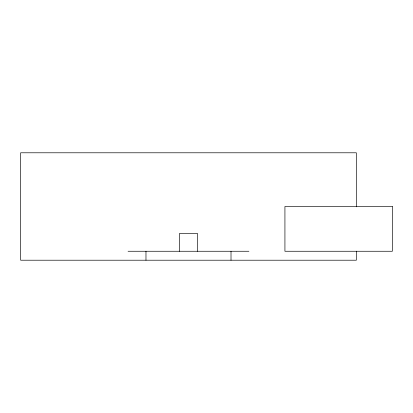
<?xml version="1.0" encoding="UTF-8"?>
<svg xmlns="http://www.w3.org/2000/svg" width="413" height="413" viewBox="0 0 413 413"><rect width="100%" height="100%" fill="white"/><g stroke="black" fill="none" stroke-linecap="round" stroke-linejoin="round"><path stroke-width="0.62" d="M128.071 251.259L248.915 251.259M356.336 206.82L356.336 152.789L20.65 152.789L20.65 260.211L356.336 260.211L356.336 251.202M231.012 251.259L231.012 260.211M197.399 251.316L197.399 233.355L179.588 233.355L179.588 251.316M145.975 251.259L145.975 260.211M392.35 206.5L284.929 206.5L284.929 251.259L392.35 251.259L392.35 206.5"/></g></svg>
